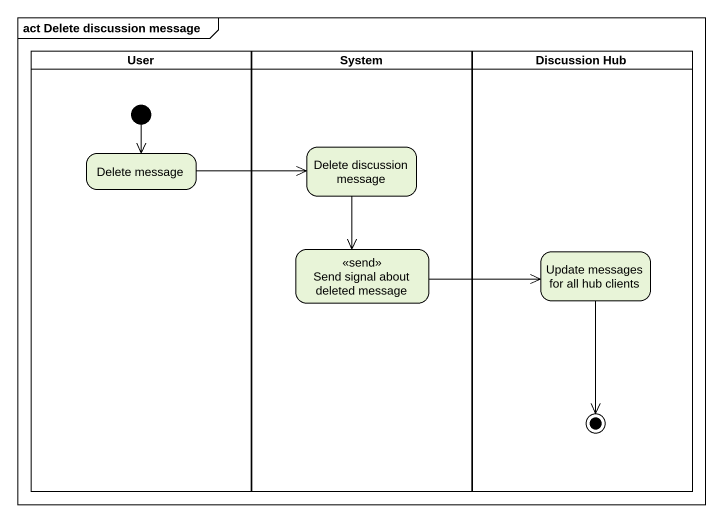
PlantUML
@startuml
mainframe act Delete discussion message
hide empty description
state User <<partition>> {
  state "Delete message" as Delete_message
  [*] --> Delete_message
}
state System <<partition>> {
  state "Delete discussion message" as Delete_discussion_message
  state "Send signal about deleted message" as Send_signal_about_deleted <<send>>
}
state "Discussion Hub" as Discussion_Hub <<partition>> {
  state "Update messages for all hub clients" as Update_messages_for_all_hub
  Update_messages_for_all_hub --> [*]
}
Delete_message -right-> Delete_discussion_message
Delete_discussion_message --> Send_signal_about_deleted
Send_signal_about_deleted -right-> Update_messages_for_all_hub
@enduml
